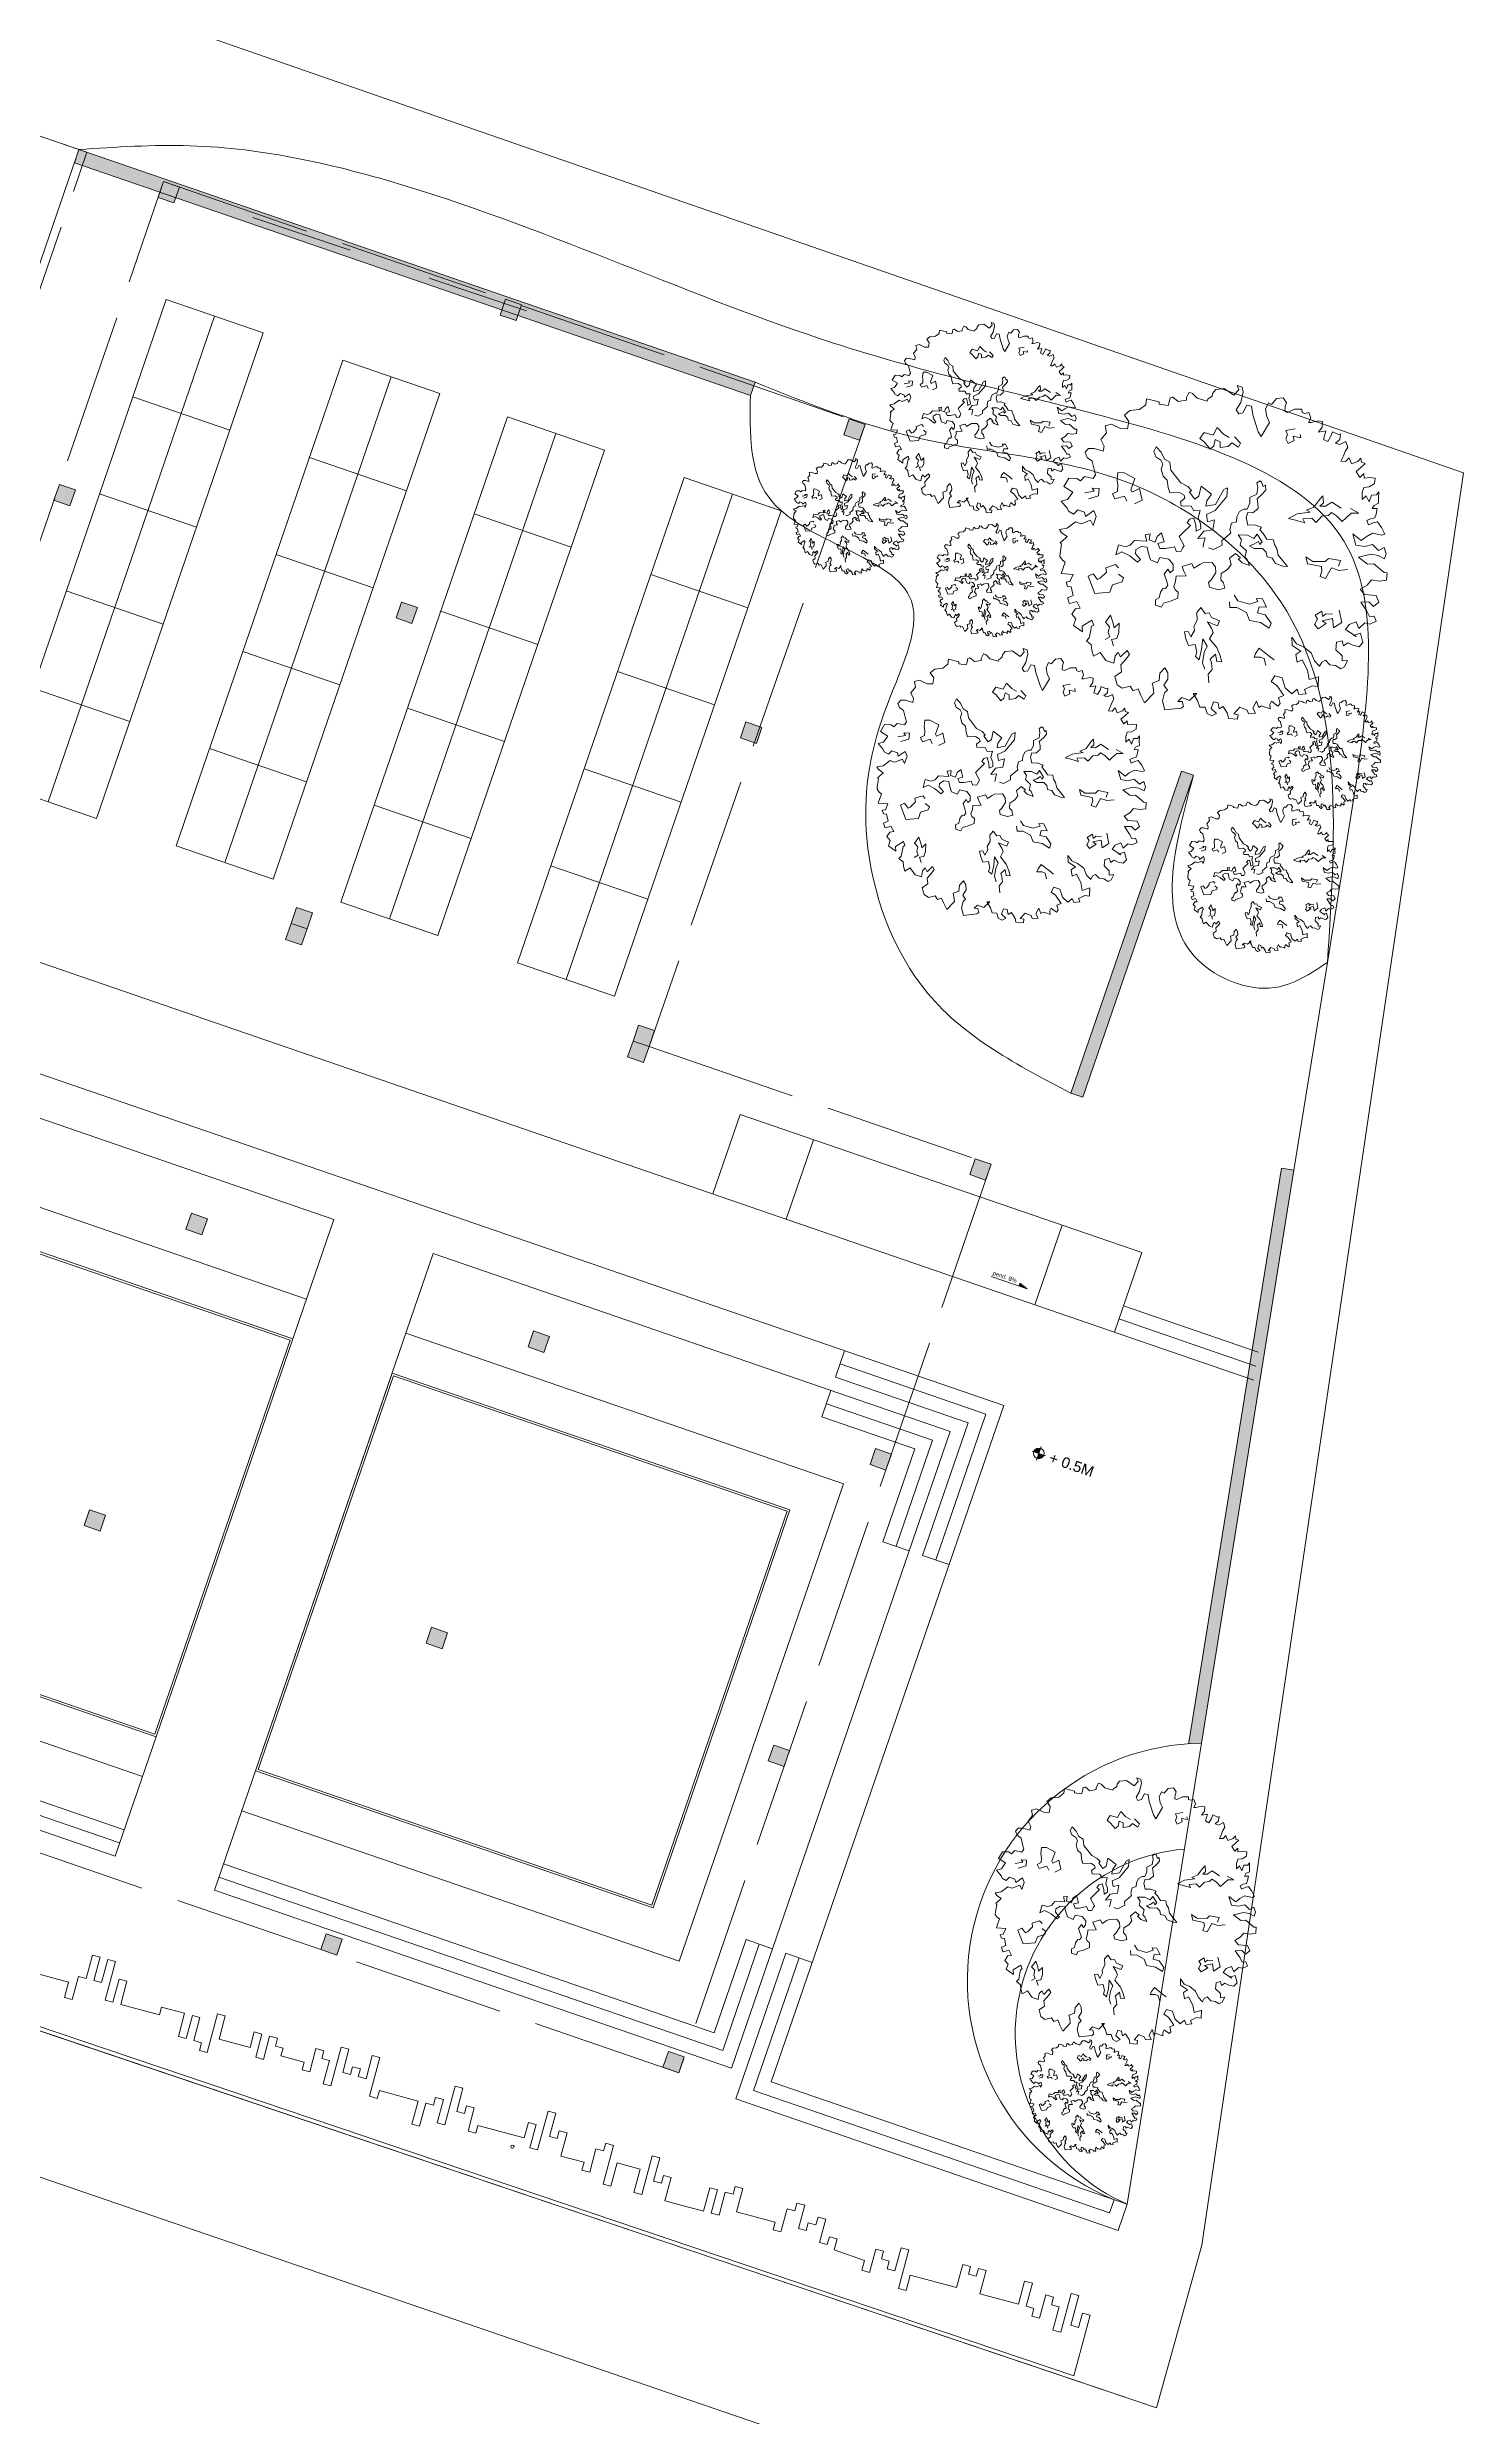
# Model space of a CAD drawing. Header units: metres. Extents: x -48 to 2360, y -1392 to 453.
# Drawn here: x 909.6 to 943.3, y -1297.9 to -1241.6 of the extents above; entities that cross this region are included whole.
import ezdxf
from ezdxf.enums import TextEntityAlignment as Align

# ---------------------------------------------------------------- set-up
doc = ezdxf.new("R2010")
doc.units = ezdxf.units.M
doc.linetypes.add('ACAD_ISO02W100', pattern=[15, 12, -3])
doc.layers.get('0').update_dxf_attribs({"color": 200})
for name, color, linetype, lineweight, transparency in [('caminos', 213, 'Continuous', 9, 0.5), ('JARDINERAS', 93, 'Continuous', 5, 0.4), ('SUELO', 231, 'Continuous', 5, 0.2)]:
    doc.layers.add(name, color=color, linetype=linetype, lineweight=lineweight, transparency=transparency)
for name, color, linetype, lineweight in [('corte3', 215, 'Continuous', 5), ('ESTRUC', 9, 'Continuous', 18), ('MURETE', 31, 'Continuous', 13), ('MUROS', 31, 'Continuous', 9), ('PECES', 121, 'Continuous', 9), ('proyecciones nuevas', 170, 'ACAD_ISO02W100', 13), ('TODO', 210, 'Continuous', 5)]:
    doc.layers.add(name, color=color, linetype=linetype, lineweight=lineweight)
doc.layers.add('Vegetación-h', color=7, linetype='Continuous', lineweight=5, true_color=0x5f7f00, transparency=0.5)
doc.layers.get('ESTRUC').off()
doc.styles.get("Standard").update_dxf_attribs({"font": 'arial.ttf'})

# ---------------------------------------------------------------- blocks, each defined once
blk = doc.blocks.new('pendiente')
at = {"ltscale": 0.5}
blk.add_hatch(color=256, dxfattribs=at).paths.add_polyline_path([(0, 0), (-0.2, 0.067), (-0.2, 0)])
for p, q in [((0, 0), (-0.9, 0)), ((-0.2, 0.067), (-0.2, 0)), ((0, 0), (-0.2, 0.067))]:
    blk.add_line(p, q, dxfattribs=at)
at = {"insert": (-0.887, 0.146), "char_height": 0.09, "width": 0.6233, "attachment_point": 1}
blk.add_mtext('{\\H1.111x;pend.}', dxfattribs=at)
blk.add_attdef('PORCENTAJE', (-0.491, 0.044), '', height=0.1)
blk = doc.blocks.new('S-Nivel Planta')
at = {"ltscale": 0.5}
h = blk.add_hatch(color=256, dxfattribs=at)
h.paths.add_polyline_path([(-0.06, 0), (0, 0), (0, 0.06, 0.414214)])
h.paths.add_polyline_path([(0, -0.06, 0.414214), (0.06, 0), (0, 0)])
for p, q in [((0.08, 0), (-0.08, 0)), ((0, 0.08), (0, -0.08))]:
    blk.add_line(p, q, dxfattribs=at)
blk.add_circle((0, 0), 0.06, dxfattribs=at)
blk.add_attdef('NIVEL_PLANTA', text='', height=0.12).set_placement((0.13, 0), align=Align.MIDDLE_LEFT)
blk = doc.blocks.new('arb29')
at = {"layer": 'Vegetación-h', "linetype": 'Continuous'}
for points in [[(0.195, 1.728), (0.227, 1.806), (0.293, 1.838), (0.346, 1.8), (0.346, 1.755), (0.359, 1.702), (0.392, 1.702), (0.45, 1.76), (0.528, 1.787), (0.541, 1.755), (0.573, 1.755), (0.613, 1.779), (0.652, 1.728), (0.645, 1.675), (0.671, 1.683), (0.743, 1.728), (0.788, 1.734), (0.801, 1.675), (0.783, 1.611), (0.854, 1.649), (0.86, 1.552), (0.913, 1.545), (0.926, 1.611), (0.926, 1.662), (0.998, 1.656), (1.017, 1.67), (1.03, 1.611), (0.998, 1.558), (1.049, 1.558), (1.102, 1.611), (1.141, 1.558), (1.128, 1.505), (1.128, 1.454), (1.121, 1.388), (1.168, 1.401), (1.192, 1.454), (1.24, 1.401), (1.298, 1.447), (1.317, 1.492), (1.336, 1.454), (1.381, 1.454), (1.349, 1.396), (1.317, 1.337), (1.376, 1.29), (1.402, 1.343), (1.421, 1.297), (1.48, 1.324), (1.538, 1.337), (1.551, 1.278), (1.506, 1.225), (1.453, 1.199), (1.453, 1.14), (1.48, 1.069), (1.506, 1.122), (1.559, 1.069), (1.559, 1.148), (1.61, 1.167), (1.623, 1.207), (1.644, 1.135), (1.663, 1.088), (1.623, 1.05), (1.617, 1.01), (1.668, 1.029), (1.676, 0.965), (1.676, 0.925), (1.636, 0.899), (1.604, 0.866), (1.636, 0.827), (1.676, 0.866), (1.716, 0.893), (1.78, 0.848), (1.838, 0.789), (1.812, 0.768), (1.708, 0.755), (1.655, 0.696), (1.617, 0.638), (1.506, 0.677), (1.578, 0.574), (1.676, 0.592), (1.748, 0.638), (1.833, 0.6), (1.878, 0.651), (1.923, 0.592), (1.923, 0.534), (1.846, 0.547), (1.767, 0.534), (1.65, 0.456), (1.767, 0.417), (1.833, 0.443), (1.969, 0.39), (2.001, 0.398), (2.022, 0.318), (1.95, 0.281), (1.865, 0.267), (1.838, 0.196), (1.78, 0.129), (1.846, 0.09), (1.969, 0.124), (2.022, 0.065), (1.982, -0.001), (1.918, 0.031), (1.833, -0.001)], [(1.833, -0.001), (1.929, -0.073), (1.976, -0.118), (2.022, -0.099), (2.061, -0.145), (2.008, -0.196), (1.95, -0.203), (1.91, -0.281), (1.857, -0.222), (1.793, -0.275), (1.774, -0.339), (1.91, -0.373), (1.878, -0.373), (1.942, -0.326), (2.001, -0.411), (1.976, -0.47), (1.905, -0.477), (1.846, -0.47), (1.812, -0.517), (1.78, -0.47), (1.727, -0.504), (1.748, -0.587), (1.833, -0.626), (1.852, -0.679), (1.905, -0.653), (1.897, -0.73), (1.865, -0.764), (1.799, -0.751), (1.74, -0.764), (1.676, -0.73), (1.644, -0.764), (1.636, -0.815), (1.565, -0.778), (1.5, -0.706), (1.402, -0.672), (1.317, -0.666), (1.245, -0.613), (1.277, -0.698), (1.389, -0.725), (1.349, -0.778), (1.389, -0.855), (1.434, -0.81), (1.525, -0.9), (1.578, -0.991), (1.663, -0.927), (1.695, -1.031), (1.631, -1.044), (1.565, -1.11), (1.597, -1.148), (1.525, -1.182), (1.487, -1.135), (1.447, -1.201), (1.357, -1.161), (1.291, -1.071), (1.206, -1.076), (1.192, -1.148), (1.264, -1.169), (1.37, -1.246), (1.323, -1.286), (1.362, -1.345), (1.349, -1.377), (1.264, -1.35), (1.259, -1.39), (1.277, -1.435), (1.232, -1.435), (1.179, -1.435), (1.155, -1.462), (1.109, -1.403), (1.096, -1.488), (1.141, -1.533), (1.07, -1.566), (1.043, -1.533), (0.958, -1.526), (0.919, -1.619), (0.966, -1.611), (0.977, -1.658), (0.881, -1.683), (0.854, -1.637), (0.783, -1.579), (0.75, -1.619), (0.716, -1.56), (0.665, -1.566), (0.665, -1.645), (0.737, -1.677), (0.698, -1.717), (0.639, -1.709), (0.599, -1.651), (0.541, -1.67), (0.495, -1.611), (0.424, -1.552), (0.463, -1.539), (0.41, -1.637), (0.32, -1.637), (0.293, -1.69), (0.339, -1.677), (0.371, -1.722), (0.352, -1.749), (0.189, -1.826), (0.131, -1.741), (0.123, -1.651), (0.144, -1.611), (0.091, -1.573), (0.11, -1.494), (0.085, -1.43), (0.038, -1.39), (0.006, -1.462), (0.025, -1.539), (-0.039, -1.592), (-0.013, -1.632), (0.014, -1.69), (-0.047, -1.826), (-0.111, -1.762), (-0.164, -1.704), (-0.209, -1.741), (-0.255, -1.704), (-0.332, -1.755), (-0.398, -1.736), (-0.451, -1.658), (-0.398, -1.586), (-0.43, -1.515), (-0.398, -1.435), (-0.379, -1.377), (-0.417, -1.345), (-0.462, -1.435), (-0.502, -1.396), (-0.523, -1.443), (-0.51, -1.526), (-0.6, -1.526), (-0.691, -1.462), (-0.744, -1.526), (-0.783, -1.467), (-0.808, -1.416), (-0.874, -1.39), (-0.855, -1.35), (-0.867, -1.265), (-0.874, -1.22), (-0.855, -1.201), (-0.893, -1.156), (-0.972, -1.254), (-0.946, -1.312), (-1.063, -1.278), (-1.063, -1.201), (-1.122, -1.169), (-1.103, -1.097), (-1.057, -1.076), (-1.116, -1.018), (-1.18, -1.063), (-1.188, -1.063), (-1.225, -1.012), (-1.174, -0.967), (-1.225, -0.887), (-1.265, -0.895), (-1.297, -0.855), (-1.259, -0.836), (-1.252, -0.751), (-1.377, -0.783), (-1.377, -0.719), (-1.377, -0.653), (-1.414, -0.64), (-1.454, -0.613), (-1.462, -0.581), (-1.48, -0.477), (-1.499, -0.464), (-1.486, -0.451), (-1.448, -0.379), (-1.52, -0.36), (-1.552, -0.334), (-1.48, -0.294), (-1.414, -0.196), (-1.35, -0.196), (-1.265, -0.124), (-1.22, -0.171), (-1.22, -0.065), (-1.265, -0.014), (-1.331, -0.105), (-1.356, -0.065), (-1.435, -0.065), (-1.462, -0.124), (-1.526, -0.112), (-1.552, -0.086), (-1.637, -0.033), (-1.579, 0.007), (-1.552, 0.103), (-1.664, 0.129), (-1.643, 0.233), (-1.558, 0.26), (-1.513, 0.247), (-1.486, 0.305), (-1.39, 0.318), (-1.377, 0.364), (-1.403, 0.403), (-1.462, 0.494), (-1.526, 0.515), (-1.565, 0.56), (-1.545, 0.613), (-1.486, 0.632), (-1.382, 0.638), (-1.39, 0.691), (-1.448, 0.749), (-1.414, 0.84), (-1.454, 0.906), (-1.395, 0.946), (-1.284, 0.933), (-1.212, 0.957), (-1.225, 1.037), (-1.292, 1.088), (-1.252, 1.154), (-1.154, 1.199), (-1.108, 1.271), (-1.122, 1.337), (-0.978, 1.35), (-0.972, 1.324), (-0.874, 1.343), (-0.874, 1.382), (-0.88, 1.433), (-0.861, 1.447), (-0.855, 1.447), (-0.783, 1.422), (-0.704, 1.467), (-0.712, 1.492), (-0.704, 1.558), (-0.664, 1.558), (-0.6, 1.526), (-0.483, 1.532), (-0.483, 1.552), (-0.451, 1.598), (-0.457, 1.63), (-0.438, 1.683), (-0.353, 1.721), (-0.228, 1.688), (-0.196, 1.76), (-0.228, 1.8), (-0.17, 1.8), (-0.143, 1.755), (-0.13, 1.636), (-0.151, 1.545), (-0.111, 1.513), (-0.071, 1.539), (-0.058, 1.63), (-0.007, 1.636), (0.038, 1.552), (0.157, 1.396), (0.203, 1.356), (0.24, 1.532), (0.189, 1.585), (0.15, 1.656), (0.157, 1.734), (0.195, 1.728)], [(0.528, 1.559), (0.437, 1.507), (0.469, 1.475), (0.469, 1.422), (0.508, 1.382), (0.561, 1.435), (0.535, 1.475), (0.619, 1.487), (0.6, 1.52)], [(-0.124, 1.233), (-0.195, 1.246), (-0.286, 1.291), (-0.3, 1.2), (-0.404, 1.194), (-0.424, 1.115), (-0.365, 1.096), (-0.281, 1.044), (-0.254, 1.089), (-0.261, 1.161), (-0.202, 1.155), (-0.182, 1.096), (-0.104, 1.135), (-0.078, 1.187), (0.007, 1.167), (0.013, 1.214), (-0.072, 1.259)], [(0.059, 0.013), (0.118, 0.013), (0.189, 0.091), (0.17, 0.137), (0.202, 0.189), (0.235, 0.248), (0.215, 0.28), (0.209, 0.352), (0.254, 0.384), (0.241, 0.436), (0.248, 0.502), (0.287, 0.541), (0.32, 0.554), (0.326, 0.626), (0.306, 0.685), (0.365, 0.744), (0.352, 0.815), (0.326, 0.861), (0.352, 0.894), (0.372, 0.887), (0.404, 0.848), (0.424, 0.867), (0.444, 0.822), (0.424, 0.769), (0.385, 0.697), (0.411, 0.652), (0.431, 0.6), (0.392, 0.535), (0.34, 0.522), (0.34, 0.463), (0.385, 0.391), (0.451, 0.418), (0.535, 0.418), (0.528, 0.384), (0.574, 0.359), (0.633, 0.313), (0.705, 0.332), (0.73, 0.286), (0.769, 0.254), (0.809, 0.189), (0.946, 0.104), (0.9, 0.091), (0.809, 0.091), (0.757, 0.137), (0.698, 0.13), (0.672, 0.175), (0.619, 0.202), (0.535, 0.17), (0.476, 0.182), (0.515, 0.215), (0.555, 0.261), (0.58, 0.234), (0.594, 0.268), (0.515, 0.332), (0.496, 0.274), (0.417, 0.286), (0.32, 0.254), (0.372, 0.215), (0.378, 0.157), (0.463, 0.118), (0.469, 0.046), (0.503, 0.032), (0.548, -0.02), (0.463, -0.02), (0.404, 0.007), (0.424, 0.026), (0.359, 0.052), (0.313, -0.02), (0.352, -0.079), (0.333, -0.144), (0.281, -0.209), (0.3, -0.274), (0.34, -0.294), (0.372, -0.346), (0.313, -0.385), (0.209, -0.392), (0.183, -0.346), (0.202, -0.306), (0.222, -0.215), (0.202, -0.163), (0.15, -0.124), (0.052, -0.163), (0.027, -0.19), (-0.02, -0.249), (-0.059, -0.209), (-0.15, -0.274), (-0.118, -0.313), (-0.072, -0.359), (-0.176, -0.399), (-0.163, -0.451), (-0.163, -0.515), (-0.137, -0.542), (-0.098, -0.555), (-0.078, -0.62), (-0.143, -0.678), (-0.209, -0.724), (-0.215, -0.771), (-0.286, -0.771), (-0.306, -0.718), (-0.274, -0.685), (-0.281, -0.62), (-0.267, -0.567), (-0.241, -0.562), (-0.229, -0.522), (-0.261, -0.476), (-0.306, -0.418), (-0.286, -0.353), (-0.248, -0.385), (-0.229, -0.346), (-0.248, -0.288), (-0.313, -0.249), (-0.411, -0.261), (-0.417, -0.326), (-0.502, -0.32), (-0.554, -0.249), (-0.58, -0.202), (-0.646, -0.215), (-0.691, -0.268), (-0.678, -0.313), (-0.606, -0.353), (-0.626, -0.392), (-0.73, -0.353), (-0.828, -0.34), (-0.88, -0.392), (-0.887, -0.281), (-0.808, -0.274), (-0.763, -0.242), (-0.737, -0.177), (-0.606, -0.138), (-0.646, -0.079), (-0.599, -0.052), (-0.587, -0.118), (-0.515, -0.118), (-0.515, -0.052), (-0.483, 0), (-0.424, -0.085), (-0.483, -0.124), (-0.443, -0.17), (-0.385, -0.15), (-0.3, -0.098), (-0.261, -0.144), (-0.215, -0.124), (-0.209, -0.085), (-0.202, -0.052), (-0.286, 0.026), (-0.261, 0.078), (-0.209, 0.182), (-0.254, 0.195), (-0.241, 0.241), (-0.202, 0.268), (-0.156, 0.202), (-0.13, 0.143), (-0.091, 0.182), (-0.111, 0.234), (-0.156, 0.286), (-0.163, 0.372), (-0.229, 0.345), (-0.274, 0.384), (-0.378, 0.352), (-0.397, 0.391), (-0.365, 0.443), (-0.385, 0.47), (-0.443, 0.483), (-0.542, 0.443), (-0.58, 0.495), (-0.613, 0.567), (-0.672, 0.593), (-0.717, 0.658), (-0.717, 0.717), (-0.75, 0.75), (-0.815, 0.769), (-0.855, 0.815), (-0.848, 0.874), (-0.776, 0.835), (-0.717, 0.776), (-0.652, 0.763), (-0.613, 0.685), (-0.463, 0.587), (-0.378, 0.574), (-0.326, 0.547), (-0.339, 0.522), (-0.261, 0.47), (-0.229, 0.515), (-0.241, 0.626), (-0.104, 0.581), (-0.13, 0.495), (-0.118, 0.436), (-0.026, 0.489), (0.007, 0.672), (0.039, 0.704), (0.065, 0.613), (-0.007, 0.424), (-0.084, 0.352), (-0.046, 0.28), (0.02, 0.326), (0.039, 0.215), (-0.052, 0.17), (-0.084, 0.071), (-0.013, 0.104), (-0.007, 0.039), (0, 0)], [(1.291, 0.901), (1.174, 0.933), (1.122, 0.867), (1.063, 0.848), (1.089, 0.894), (1.057, 0.965), (1.037, 0.919), (1.004, 0.815), (0.939, 0.756), (0.985, 0.75), (0.855, 0.685), (0.782, 0.606), (0.861, 0.613), (0.966, 0.62), (0.932, 0.652), (1.024, 0.692), (1.082, 0.665), (1.122, 0.75), (1.187, 0.783), (1.206, 0.822), (1.272, 0.808), (1.35, 0.769), (1.376, 0.815), (1.415, 0.887), (1.494, 0.913), (1.39, 0.933)], [(-0.87, 0.204), (-0.804, 0.27), (-0.87, 0.379), (-0.935, 0.314), (-0.956, 0.336), (-0.956, 0.467), (-1.089, 0.488), (-1.154, 0.467), (-1.132, 0.379), (-1.11, 0.336), (-1.089, 0.27), (-1.132, 0.226), (-1.089, 0.183), (-1.001, 0.248), (-0.956, 0.204)], [(1.472, 0.291), (1.472, 0.357), (1.341, 0.336), (1.319, 0.291), (1.188, 0.248), (1.1, 0.27), (1.144, 0.204), (1.297, 0.226), (1.319, 0.183), (1.319, 0.117), (1.384, 0.117), (1.407, 0.248), (1.494, 0.248), (1.582, 0.291)], [(-1.422, 0.137), (-1.331, 0.189), (-1.363, 0.215), (-1.291, 0.234), (-1.272, 0.157), (-1.363, 0.091)], [(1.585, -0.229), (1.513, -0.249), (1.487, -0.288), (1.461, -0.235), (1.408, -0.301), (1.447, -0.333), (1.435, -0.399), (1.487, -0.431), (1.553, -0.346), (1.501, -0.333), (1.598, -0.274), (1.644, -0.365), (1.709, -0.281), (1.637, -0.163)], [(-0.804, -0.519), (-0.848, -0.496), (-0.935, -0.562), (-0.913, -0.605), (-0.956, -0.693), (-0.979, -0.715), (-1.044, -0.671), (-1.089, -0.715), (-0.956, -0.869), (-0.804, -0.803), (-0.804, -0.715), (-0.717, -0.65), (-0.717, -0.605), (-0.782, -0.584)], [(0.496, -0.385), (0.555, -0.431), (0.685, -0.424), (0.764, -0.365), (0.737, -0.34), (0.802, -0.32), (0.874, -0.392), (0.796, -0.418), (0.802, -0.483), (0.887, -0.476), (0.978, -0.542), (0.978, -0.601), (0.868, -0.574), (0.744, -0.594), (0.685, -0.522), (0.567, -0.503), (0.496, -0.529), (0.469, -0.47)], [(0.548, -1.384), (0.508, -1.298), (0.535, -1.234), (0.503, -1.168), (0.476, -1.136), (0.515, -1.064), (0.555, -1.136), (0.607, -1.123), (0.567, -1.064), (0.503, -0.992), (0.398, -0.927), (0.411, -0.848), (0.378, -0.809), (0.313, -0.757), (0.431, -0.764), (0.437, -0.705), (0.34, -0.698), (0.3, -0.66), (0.261, -0.678), (0.195, -0.633), (0.17, -0.698), (0.202, -0.776), (0.189, -0.855), (0.209, -0.894), (0.195, -0.973), (0.15, -0.927), (0.111, -0.946), (0.15, -1.012), (0.202, -1.07), (0.267, -1.037), (0.313, -1.109), (0.313, -1.161), (0.365, -1.181), (0.352, -1.064), (0.326, -0.953), (0.398, -1.012), (0.392, -1.089), (0.411, -1.2), (0.456, -1.259)], [(-0.685, -1.311), (-0.646, -1.266), (-0.678, -1.227), (-0.685, -1.161), (-0.744, -1.129), (-0.717, -1.037), (-0.665, -1.103), (-0.633, -1.155), (-0.599, -1.089), (-0.567, -1.188), (-0.567, -1.259), (-0.619, -1.286), (-0.574, -1.345)], [(1.144, -0.912), (1.078, -0.89), (0.947, -0.846), (0.926, -0.912), (0.926, -0.956), (0.991, -0.934), (1.034, -0.934), (1.078, -1)]]:
    blk.add_lwpolyline(points, dxfattribs=at)

msp = doc.modelspace()

# ---------------------------------------------------------------- hatches: boundary and pattern name
at = {"layer": 'MUROS', "ltscale": 7, "transparency": 33554687}
h = msp.add_hatch(color=256, dxfattribs=at)
h.dxf.hatch_style = 1
h.paths.add_polyline_path([(910.52, -1244.077), (910.412, -1244.392), (912.256, -1245.026), (912.343, -1244.772), (912.721, -1244.902), (912.634, -1245.156), (920.39, -1247.823), (920.477, -1247.569), (920.856, -1247.699), (920.768, -1247.953), (926.299, -1249.855), (926.407, -1249.54)])
h.paths.add_polyline_path([(910.52, -1244.077), (910.331, -1244.012), (910.223, -1244.327), (910.412, -1244.392)])
h.paths.add_polyline_path([(912.721, -1244.902), (912.343, -1244.772), (912.256, -1245.026), (912.634, -1245.156)], flags=17)
h.paths.add_polyline_path([(912.256, -1245.026), (912.213, -1245.151), (912.591, -1245.281), (912.634, -1245.156)], flags=17)
h.paths.add_polyline_path([(920.822, -1247.798), (920.443, -1247.67), (920.39, -1247.823), (920.768, -1247.953)], flags=17)
h.paths.add_polyline_path([(920.768, -1247.953), (920.39, -1247.823), (920.347, -1247.948), (920.726, -1248.078)], flags=17)
h.paths.add_polyline_path([(920.856, -1247.699), (920.477, -1247.569), (920.443, -1247.67), (920.822, -1247.798)], flags=17)
h.paths.add_polyline_path([(929.025, -1250.544), (928.646, -1250.414), (928.516, -1250.792), (928.895, -1250.922)])
h.paths.add_polyline_path([(908.802, -1249.073), (908.613, -1249.008), (908.548, -1249.197), (908.737, -1249.262)])
h.paths.add_polyline_path([(910.247, -1252.099), (909.869, -1251.969), (909.739, -1252.347), (910.117, -1252.477)])
h.paths.add_polyline_path([(918.381, -1254.896), (918.003, -1254.766), (917.873, -1255.144), (918.251, -1255.274)])
h.paths.add_polyline_path([(926.191, -1257.617), (926.061, -1257.995), (926.439, -1258.125), (926.569, -1257.747)])
h.paths.add_polyline_path([(907.75, -1259.359), (907.372, -1259.229), (907.242, -1259.607), (907.62, -1259.738)])
h.paths.add_polyline_path([(907.62, -1259.738), (907.242, -1259.607), (907.112, -1259.986), (907.49, -1260.116)])
h.paths.add_polyline_path([(905.503, -1258.975), (905.22, -1258.877), (905.122, -1259.161), (904.292, -1261.576), (904.576, -1261.673)])
h.paths.add_polyline_path([(915.885, -1262.156), (915.507, -1262.026), (915.376, -1262.404), (915.755, -1262.534)])
h.paths.add_polyline_path([(915.755, -1262.534), (915.376, -1262.404), (915.246, -1262.783), (915.625, -1262.913)])
h.paths.add_polyline_path([(924.017, -1264.953), (923.639, -1264.823), (923.509, -1265.201), (923.887, -1265.331)])
h.paths.add_polyline_path([(923.887, -1265.331), (923.509, -1265.201), (923.379, -1265.579), (923.757, -1265.709)])
h.paths.add_polyline_path([(932.02, -1268.127), (931.642, -1267.997), (931.512, -1268.375), (931.89, -1268.506)])
h.paths.add_polyline_path([(939.219, -1268.271), (938.923, -1268.223), (936.723, -1281.869), (936.718, -1281.901, -0.013574), (937.024, -1281.889)])
h.paths.add_polyline_path([(936.833, -1258.882), (936.549, -1258.784), (933.917, -1266.437), (934.201, -1266.535)])
h.paths.add_polyline_path([(902.461, -1267.822), (902.178, -1267.724), (900.877, -1271.507), (901.161, -1271.605)])
h.paths.add_polyline_path([(905.251, -1266.627), (904.873, -1266.497), (904.743, -1266.875), (905.121, -1267.006)])
h.paths.add_polyline_path([(913.386, -1269.424), (913.007, -1269.294), (912.877, -1269.672), (913.256, -1269.803)])
h.paths.add_polyline_path([(902.829, -1273.671), (902.451, -1273.541), (902.321, -1273.919), (902.699, -1274.049)])
h.paths.add_polyline_path([(910.964, -1276.468), (910.585, -1276.338), (910.455, -1276.716), (910.834, -1276.846)])
h.paths.add_polyline_path([(900.326, -1280.953), (899.947, -1280.823), (899.817, -1281.201), (900.196, -1281.331)])
h.paths.add_polyline_path([(908.46, -1283.75), (908.082, -1283.62), (907.952, -1283.998), (908.33, -1284.128)])
h.paths.add_polyline_path([(916.593, -1286.546), (916.214, -1286.416), (916.084, -1286.794), (916.463, -1286.924)])
h.paths.add_polyline_path([(919.096, -1279.264), (918.718, -1279.134), (918.588, -1279.513), (918.966, -1279.643)])
h.paths.add_polyline_path([(927.229, -1282.061), (926.851, -1281.931), (926.721, -1282.309), (927.099, -1282.439)])
h.paths.add_polyline_path([(924.725, -1289.342), (924.347, -1289.212), (924.217, -1289.591), (924.595, -1289.721)])
h.paths.add_polyline_path([(929.651, -1275.017), (929.273, -1274.887), (929.143, -1275.265), (929.521, -1275.395)])
h.paths.add_polyline_path([(921.518, -1272.221), (921.14, -1272.091), (921.01, -1272.469), (921.388, -1272.599)])
h.paths.add_polyline_path([(888.308, -1276.385), (888.21, -1276.669), (890.385, -1277.417), (890.483, -1277.133)])
h.paths.add_polyline_path([(878.384, -1272.338), (878.313, -1272.314), (878.313, -1272.314), (878.23, -1272.285), (877.944, -1273.139), (878.092, -1273.19)])
h.paths.add_polyline_path([(878.23, -1272.285), (878.172, -1272.265), (878.101, -1272.241), (877.857, -1272.95), (877.808, -1273.092), (877.944, -1273.139)])
h.paths.add_polyline_path([(874.689, -1271.861), (874.64, -1272.003), (877.808, -1273.092), (877.857, -1272.95)])
h.paths.add_polyline_path([(878.758, -1271.251), (878.595, -1271.195), (878.547, -1271.337), (878.709, -1271.393)])
h.paths.add_polyline_path([(878.595, -1271.195), (878.475, -1271.153), (878.426, -1271.295), (878.547, -1271.337)])
h.paths.add_polyline_path([(879.74, -1267.769), (879.649, -1267.738), (879.648, -1267.74), (878.475, -1271.153), (878.595, -1271.195)])
h.paths.add_polyline_path([(879.933, -1267.836), (879.81, -1267.793), (878.635, -1271.209), (878.758, -1271.251)])
h.paths.add_polyline_path([(879.981, -1267.695), (879.787, -1267.629), (879.74, -1267.769), (879.933, -1267.836)])
h.paths.add_polyline_path([(879.787, -1267.629), (879.697, -1267.598), (879.649, -1267.738), (879.74, -1267.769)])
h.paths.add_polyline_path([(881.164, -1264.253), (881.094, -1264.229), (881.094, -1264.229), (880.952, -1264.18), (880.941, -1264.176), (880.656, -1265.03), (880.872, -1265.104)])
h.paths.add_polyline_path([(880.941, -1264.176), (880.881, -1264.156), (880.637, -1264.865), (880.588, -1265.007), (880.656, -1265.03)])
h.paths.add_polyline_path([(881.977, -1261.889), (881.734, -1261.805), (881.576, -1262.28), (881.815, -1262.362)])
h.paths.add_polyline_path([(881.734, -1261.805), (881.694, -1261.791), (881.58, -1262.122), (881.531, -1262.264), (881.576, -1262.28)])

# ---------------------------------------------------------------- linework, layer by layer
at = {"layer": 'caminos', "ltscale": 7, "transparency": 33554559}
for p, q in [((927.801, -1267.544), (927.15, -1269.435)), ((933.061, -1271.468), (933.711, -1269.576))]:
    msp.add_line(p, q, dxfattribs=at)
for points in [[(890.661, -1237.248), (910.331, -1244.012)], [(905.337, -1258.537), (910.266, -1244.201)], [(940.015, -1263.334), (939.219, -1268.271)]]:
    msp.add_lwpolyline(points, dxfattribs=at)
at = {"layer": 'JARDINERAS', "transparency": 33554585}
for p, q in [((914.713, -1248.371), (912.405, -1247.579)), ((913.559, -1247.975), (909.599, -1259.514)), ((914.713, -1248.371), (910.753, -1259.91)), ((917.759, -1249.416), (913.798, -1260.955)), ((918.913, -1249.812), (916.605, -1249.02)), ((913.921, -1250.679), (911.613, -1249.887)), ((918.913, -1249.812), (914.952, -1261.351)), ((922.828, -1251.156), (920.52, -1250.364)), ((921.674, -1250.76), (917.714, -1262.299)), ((922.828, -1251.156), (918.868, -1262.695)), ((918.121, -1252.12), (915.813, -1251.328)), ((913.129, -1252.986), (910.821, -1252.194)), ((925.874, -1252.201), (921.914, -1263.74)), ((927.028, -1252.597), (924.72, -1251.805)), ((922.036, -1253.464), (919.728, -1252.672)), ((927.028, -1252.597), (923.068, -1264.137)), ((917.329, -1254.428), (915.021, -1253.636)), ((912.337, -1255.294), (910.029, -1254.502)), ((926.236, -1254.905), (923.928, -1254.113)), ((921.244, -1255.772), (918.936, -1254.98)), ((916.536, -1256.736), (914.229, -1255.944)), ((911.545, -1257.602), (909.237, -1256.81)), ((925.444, -1257.213), (923.136, -1256.421)), ((920.452, -1258.079), (918.144, -1257.287)), ((915.744, -1259.043), (913.437, -1258.251)), ((924.652, -1259.521), (922.344, -1258.729)), ((919.66, -1260.387), (917.352, -1259.595)), ((923.86, -1261.829), (921.552, -1261.037))]:
    msp.add_line(p, q, dxfattribs=at)
at = {"layer": 'JARDINERAS', "ltscale": 7, "transparency": 33554585}
for p, q in [((940.711, -1259.015), (940.015, -1263.334)), ((937.024, -1281.889), (935.258, -1292.846))]:
    msp.add_line(p, q, dxfattribs=at)
at = {"layer": 'JARDINERAS', "transparency": 33554559}
msp.add_line((933.964, -1297.012), (933.964, -1297.012), dxfattribs=at)
at = {"layer": 'JARDINERAS', "transparency": 33554585, "elevation": 6.287}
for points in [[(914.467, -1245.628), (916.78, -1246.407)], [(918.663, -1247.071), (920.976, -1247.849)]]:
    msp.add_lwpolyline(points, dxfattribs=at)
at = {"layer": 'JARDINERAS', "transparency": 33554585}
for points in [[(910.753, -1259.91), (908.445, -1259.118), (912.405, -1247.579)], [(914.952, -1261.351), (912.645, -1260.559), (916.605, -1249.02)], [(918.868, -1262.695), (916.56, -1261.903), (920.52, -1250.364)], [(923.068, -1264.137), (920.76, -1263.344), (924.72, -1251.805)]]:
    msp.add_lwpolyline(points, dxfattribs=at)
at = {"layer": 'JARDINERAS', "ltscale": 7, "transparency": 33554687}
msp.add_lwpolyline([(911.84, -1282.679), (901.438, -1279.102), (905.34, -1267.754), (915.742, -1271.331)], dxfattribs=at)
at = {"layer": 'JARDINERAS', "transparency": 33554687}
msp.add_lwpolyline([(918.106, -1272.144), (928.508, -1275.721), (924.606, -1287.069), (914.204, -1283.492)], dxfattribs=at)
at = {"layer": 'JARDINERAS', "transparency": 33554559, "flags": 128}
for points in [[(910.505, -1287.48), (910.651, -1286.928)], [(910.651, -1286.928), (910.835, -1286.977)], [(910.835, -1286.977), (910.688, -1287.529)], [(910.872, -1287.579), (911.018, -1287.027)], [(911.202, -1287.076), (910.957, -1287.996)], [(911.018, -1287.027), (911.202, -1287.076)], [(909.352, -1287.367), (910.087, -1287.565)], [(910.087, -1287.565), (909.988, -1287.932)], [(910.172, -1287.982), (910.321, -1287.43)], [(910.321, -1287.43), (910.505, -1287.48)], [(910.688, -1287.529), (910.872, -1287.579)], [(911.141, -1288.045), (911.289, -1287.494)], [(911.289, -1287.494), (911.473, -1287.543)], [(911.473, -1287.543), (911.325, -1288.095)], [(909.988, -1287.932), (910.172, -1287.982)], [(910.957, -1287.996), (911.141, -1288.045)], [(911.325, -1288.095), (912.244, -1288.342)], [(912.244, -1288.342), (912.294, -1288.158)], [(912.294, -1288.158), (912.845, -1288.307)], [(912.845, -1288.307), (912.697, -1288.858)], [(912.88, -1288.908), (913.029, -1288.356)], [(913.029, -1288.356), (913.21, -1288.405)], [(913.382, -1289.24), (913.63, -1288.321)], [(913.63, -1288.321), (913.811, -1288.37)], [(912.697, -1288.858), (912.88, -1288.908)], [(913.21, -1288.405), (913.064, -1288.957)], [(913.811, -1288.37), (913.665, -1288.922)], [(913.665, -1288.922), (914.401, -1289.12)], [(914.401, -1289.12), (914.5, -1288.752)], [(914.5, -1288.752), (914.683, -1288.802)], [(914.683, -1288.802), (914.535, -1289.353)], [(914.719, -1289.403), (914.867, -1288.851)], [(914.867, -1288.851), (915.051, -1288.901)], [(915.051, -1288.901), (915.002, -1289.085)], [(913.064, -1288.957), (913.248, -1289.007)], [(913.248, -1289.007), (913.199, -1289.191)], [(913.199, -1289.191), (913.382, -1289.24)], [(914.535, -1289.353), (914.719, -1289.403)], [(915.002, -1289.085), (915.186, -1289.134)], [(915.186, -1289.134), (915.136, -1289.318)], [(915.136, -1289.318), (915.688, -1289.467)], [(915.688, -1289.467), (915.638, -1289.65)], [(915.822, -1289.7), (915.968, -1289.148)], [(915.968, -1289.148), (916.154, -1289.198)], [(916.154, -1289.198), (916.105, -1289.382)], [(916.105, -1289.382), (916.289, -1289.431)], [(916.289, -1289.431), (916.14, -1289.983)], [(916.324, -1290.032), (916.571, -1289.113)], [(916.571, -1289.113), (916.753, -1289.162)], [(916.753, -1289.162), (916.607, -1289.714)], [(917.158, -1289.862), (917.307, -1289.311)], [(917.488, -1289.36), (917.243, -1290.28)], [(917.307, -1289.311), (917.488, -1289.36)], [(915.638, -1289.65), (915.822, -1289.7)], [(916.14, -1289.983), (916.324, -1290.032)], [(916.607, -1289.714), (916.791, -1289.763)], [(916.791, -1289.763), (916.84, -1289.58)], [(916.84, -1289.58), (917.024, -1289.629)], [(917.024, -1289.629), (916.974, -1289.813)], [(916.974, -1289.813), (917.158, -1289.862)], [(919.032, -1290.958), (919.28, -1290.039)], [(919.28, -1290.039), (919.461, -1290.088)], [(917.243, -1290.28), (917.427, -1290.329)], [(917.427, -1290.329), (917.476, -1290.145)], [(917.476, -1290.145), (918.396, -1290.393)], [(918.396, -1290.393), (918.247, -1290.944)], [(918.431, -1290.994), (918.58, -1290.442)], [(918.58, -1290.442), (918.763, -1290.492)], [(918.763, -1290.492), (918.813, -1290.308)], [(918.813, -1290.308), (918.997, -1290.357)], [(918.997, -1290.357), (918.848, -1290.909)], [(919.461, -1290.088), (919.315, -1290.64)], [(919.499, -1290.69), (919.548, -1290.506)], [(919.548, -1290.506), (919.732, -1290.555)], [(919.732, -1290.555), (919.584, -1291.107)], [(918.247, -1290.944), (918.431, -1290.994)], [(918.848, -1290.909), (919.032, -1290.958)], [(919.315, -1290.64), (919.499, -1290.69)], [(919.584, -1291.107), (919.767, -1291.156)], [(919.767, -1291.156), (919.817, -1290.972)], [(919.817, -1290.972), (920.92, -1291.269)], [(920.92, -1291.269), (921.019, -1290.902)], [(921.019, -1290.902), (921.203, -1290.951)], [(921.203, -1290.951), (921.054, -1291.503)], [(921.238, -1291.552), (921.486, -1290.633)], [(921.486, -1290.633), (921.669, -1290.683)], [(921.669, -1290.683), (921.521, -1291.234)], [(921.705, -1291.284), (921.754, -1291.1)], [(921.754, -1291.1), (921.938, -1291.149)], [(921.938, -1291.149), (921.79, -1291.701)], [(921.054, -1291.503), (921.238, -1291.552)], [(921.521, -1291.234), (921.705, -1291.284)], [(921.79, -1291.701), (922.341, -1291.849)], [(922.476, -1292.083), (922.624, -1291.531)], [(922.624, -1291.531), (922.808, -1291.58)], [(923.041, -1291.446), (922.794, -1292.365)], [(922.808, -1291.58), (922.857, -1291.397)], [(922.857, -1291.397), (923.041, -1291.446)], [(923.713, -1292.613), (923.96, -1291.694)], [(922.341, -1291.849), (922.292, -1292.033)], [(922.292, -1292.033), (922.476, -1292.083)], [(922.978, -1292.415), (923.126, -1291.863)], [(923.126, -1291.863), (923.678, -1292.012)], [(923.678, -1292.012), (923.529, -1292.563)], [(924.144, -1291.743), (923.996, -1292.295)], [(923.996, -1292.295), (924.18, -1292.344)], [(924.18, -1292.344), (924.229, -1292.16)], [(924.413, -1292.21), (924.264, -1292.761)], [(922.794, -1292.365), (922.978, -1292.415)], [(923.529, -1292.563), (923.713, -1292.613)], [(924.264, -1292.761), (925.184, -1293.009)], [(925.184, -1293.009), (925.332, -1292.457)], [(925.332, -1292.457), (925.516, -1292.507)], [(925.516, -1292.507), (925.368, -1293.058)], [(925.551, -1293.108), (925.7, -1292.556)], [(925.7, -1292.556), (925.884, -1292.606)], [(925.884, -1292.606), (925.933, -1292.422)], [(925.933, -1292.422), (926.117, -1292.471)], [(926.117, -1292.471), (925.969, -1293.023)], [(927.354, -1293.002), (927.404, -1292.818)], [(927.404, -1292.818), (927.588, -1292.867)], [(925.368, -1293.058), (925.551, -1293.108)], [(925.969, -1293.023), (926.888, -1293.27)], [(926.888, -1293.27), (926.838, -1293.454)], [(927.022, -1293.504), (927.171, -1292.952)], [(927.171, -1292.952), (927.354, -1293.002)], [(927.588, -1292.867), (927.439, -1293.419)], [(927.439, -1293.419), (927.623, -1293.468)], [(927.623, -1293.468), (927.673, -1293.284)], [(927.673, -1293.284), (927.856, -1293.334)], [(927.856, -1293.334), (927.906, -1293.15)], [(927.906, -1293.15), (928.09, -1293.2)], [(928.09, -1293.2), (927.941, -1293.751)], [(926.838, -1293.454), (927.022, -1293.504)], [(927.941, -1293.751), (928.125, -1293.801)], [(928.125, -1293.801), (928.175, -1293.617)], [(928.175, -1293.617), (928.359, -1293.666)], [(928.359, -1293.666), (928.288, -1293.927)], [(928.288, -1293.927), (929.009, -1294.181)], [(929.129, -1294.465), (929.278, -1293.914)], [(929.278, -1293.914), (929.462, -1293.963)], [(929.462, -1293.963), (929.412, -1294.147)], [(929.73, -1294.43), (929.879, -1293.878)], [(930.063, -1293.928), (929.815, -1294.847)], [(929.879, -1293.878), (930.063, -1293.928)], [(929.009, -1294.181), (928.945, -1294.416)], [(928.945, -1294.416), (929.129, -1294.465)], [(929.412, -1294.147), (929.596, -1294.197)], [(929.596, -1294.197), (929.546, -1294.38)], [(929.546, -1294.38), (929.73, -1294.43)], [(929.999, -1294.897), (930.098, -1294.529)], [(930.098, -1294.529), (931.201, -1294.826)], [(931.201, -1294.826), (931.349, -1294.274)], [(931.533, -1294.324), (931.484, -1294.508)], [(931.484, -1294.508), (931.668, -1294.557)], [(931.668, -1294.557), (931.717, -1294.373)], [(931.717, -1294.373), (931.901, -1294.423)], [(931.901, -1294.423), (931.753, -1294.974)], [(929.815, -1294.847), (929.999, -1294.897)], [(931.753, -1294.974), (932.672, -1295.222)], [(932.672, -1295.222), (932.818, -1294.67)], [(932.818, -1294.67), (933.002, -1294.719)], [(933.002, -1294.719), (932.856, -1295.271)], [(933.174, -1295.554), (933.32, -1295.002)], [(933.32, -1295.002), (933.504, -1295.051)], [(933.504, -1295.051), (933.457, -1295.236)], [(933.676, -1295.886), (933.923, -1294.967)], [(934.107, -1295.017), (933.919, -1295.716)], [(933.923, -1294.967), (934.107, -1295.017)], [(932.856, -1295.271), (933.039, -1295.321)], [(933.039, -1295.321), (932.99, -1295.505)], [(932.99, -1295.505), (933.174, -1295.554)], [(933.457, -1295.236), (933.64, -1295.285)], [(933.64, -1295.285), (933.492, -1295.837)], [(934.376, -1295.483), (933.989, -1296.92)], [(934.101, -1295.773), (934.192, -1295.434)], [(934.192, -1295.434), (934.376, -1295.483)], [(933.492, -1295.837), (933.676, -1295.886)], [(933.919, -1295.716), (934.101, -1295.773)], [(933.964, -1297.012), (933.964, -1297.012)], [(933.964, -1297.012), (933.964, -1297.012)]]:
    msp.add_lwpolyline(points, dxfattribs=at)
at = {"layer": 'JARDINERAS', "transparency": 33554687, "flags": 128}
for points in [[(923.96, -1291.694), (924.144, -1291.743)], [(924.229, -1292.16), (924.413, -1292.21)], [(931.349, -1294.274), (931.533, -1294.324)]]:
    msp.add_lwpolyline(points, dxfattribs=at)
at = {"layer": 'JARDINERAS', "ltscale": 7, "transparency": 33554585}
msp.add_arc((937.004, -1288.796), 4.41, 95.0113, 246.674, dxfattribs=at)
at = {"layer": 'JARDINERAS', "transparency": 33554559}
msp.add_ellipse((920.639, -1291.477), major_axis=(-0.027, 0.0269), ratio=1, start_param=3.926991, end_param=10.210176, dxfattribs=at)
at = {"layer": 'JARDINERAS', "transparency": 33554585}
msp.add_spline([(910.331, -1244.012), (912.975, -1243.922), (918.116, -1244.881), (928.274, -1248.611), (934.504, -1250.301), (940.412, -1253.324), (940.711, -1259.015)], degree=3, dxfattribs=at)
at = {"layer": 'JARDINERAS', "ltscale": 7, "transparency": 33554585}
for points in [[(926.299, -1249.855), (926.732, -1252.276), (930.124, -1254.74), (929.481, -1257.397), (929.065, -1260.378), (930.518, -1264.069), (933.917, -1266.437)], [(926.407, -1249.54), (930.246, -1250.859), (935.272, -1251.925), (938.754, -1254.537), (940.015, -1263.334)], [(936.833, -1258.882), (936.944, -1263.276), (938.753, -1263.931), (940.015, -1263.334)]]:
    msp.add_spline(points, degree=3, dxfattribs=at)
at = {"layer": 'MURETE', "ltscale": 7, "transparency": 33554687}
msp.add_lwpolyline([(936.549, -1258.784), (936.833, -1258.882)], dxfattribs=at)
at = {"layer": 'MUROS', "ltscale": 7, "transparency": 33554687}
for p, q in [((926.299, -1249.855), (910.223, -1244.327)), ((910.331, -1244.012), (926.407, -1249.54)), ((926.407, -1249.54), (926.299, -1249.855)), ((938.923, -1268.223), (936.723, -1281.869))]:
    msp.add_line(p, q, dxfattribs=at)
at = {"layer": 'MUROS', "transparency": 33554687}
msp.add_line((934.201, -1266.535), (936.833, -1258.882), dxfattribs=at)
at = {"layer": 'MUROS', "ltscale": 7, "transparency": 33554687}
for points in [[(910.331, -1244.012), (910.223, -1244.327)], [(933.917, -1266.437), (934.201, -1266.535)], [(939.219, -1268.271), (937.024, -1281.889)], [(938.923, -1268.223), (939.219, -1268.271)], [(936.723, -1281.869), (936.718, -1281.9)], [(936.871, -1281.892), (937.024, -1281.889)]]:
    msp.add_lwpolyline(points, dxfattribs=at)
at = {"layer": 'MUROS', "transparency": 33554687}
for points in [[(912.343, -1244.772), (912.213, -1245.151), (912.591, -1245.281), (912.721, -1244.902)], [(920.477, -1247.569), (920.347, -1247.948), (920.726, -1248.078), (920.856, -1247.699)], [(928.646, -1250.414), (928.516, -1250.792), (928.895, -1250.922), (929.025, -1250.544)], [(909.869, -1251.969), (909.739, -1252.347), (910.117, -1252.477), (910.247, -1252.099)], [(918.003, -1254.766), (917.873, -1255.144), (918.251, -1255.274), (918.381, -1254.896)], [(926.191, -1257.617), (926.061, -1257.995), (926.439, -1258.125), (926.569, -1257.747)], [(915.376, -1262.404), (915.246, -1262.783), (915.625, -1262.913), (915.755, -1262.534)], [(915.507, -1262.026), (915.376, -1262.404), (915.755, -1262.534), (915.885, -1262.156)], [(923.509, -1265.201), (923.379, -1265.579), (923.757, -1265.709), (923.887, -1265.331)], [(923.639, -1264.823), (923.509, -1265.201), (923.887, -1265.331), (924.017, -1264.953)], [(931.642, -1267.997), (931.512, -1268.375), (931.89, -1268.506), (932.02, -1268.127)], [(913.007, -1269.294), (912.877, -1269.672), (913.256, -1269.803), (913.386, -1269.424)], [(921.14, -1272.091), (921.01, -1272.469), (921.388, -1272.599), (921.518, -1272.221)], [(929.273, -1274.887), (929.143, -1275.265), (929.521, -1275.395), (929.651, -1275.017)], [(910.585, -1276.338), (910.455, -1276.716), (910.834, -1276.846), (910.964, -1276.468)], [(918.718, -1279.134), (918.588, -1279.513), (918.966, -1279.643), (919.096, -1279.264)], [(926.851, -1281.931), (926.721, -1282.309), (927.099, -1282.439), (927.229, -1282.061)], [(916.214, -1286.416), (916.084, -1286.794), (916.463, -1286.924), (916.593, -1286.546)], [(924.347, -1289.212), (924.217, -1289.591), (924.595, -1289.721), (924.725, -1289.342)]]:
    msp.add_lwpolyline(points, close=True, dxfattribs=at)
msp.add_lwpolyline([(936.549, -1258.784), (933.917, -1266.437)], dxfattribs=at)
at = {"layer": 'PECES', "ltscale": 7, "transparency": 33554687}
msp.add_lwpolyline([(912.165, -1281.733), (902.709, -1278.482), (905.96, -1269.025), (915.417, -1272.277)], dxfattribs=at)
msp.add_lwpolyline([(912.134, -1281.67), (902.772, -1278.451), (905.991, -1269.089), (915.353, -1272.308)], close=True, dxfattribs=at)
at = {"layer": 'PECES', "transparency": 33554687}
for points in [[(917.781, -1273.09), (927.238, -1276.341), (923.986, -1285.798), (914.529, -1282.546)], [(917.812, -1273.153), (927.174, -1276.372), (923.955, -1285.734), (914.593, -1282.515)]]:
    msp.add_lwpolyline(points, close=True, dxfattribs=at)
at = {"layer": 'proyecciones nuevas', "ltscale": 0.3, "transparency": 33554559}
msp.add_lwpolyline([(890.472, -1237.183), (888.689, -1242.369), (908.737, -1249.262), (910.52, -1244.077)], close=True, dxfattribs=at)
at = {"layer": 'proyecciones nuevas', "ltscale": 0.3, "transparency": 33554687}
msp.add_lwpolyline([(912.343, -1244.772), (929.025, -1250.544), (923.887, -1265.331), (932.02, -1268.127), (924.595, -1289.721), (899.817, -1281.201)], close=True, dxfattribs=at)
at = {"layer": 'SUELO', "transparency": 33554636}
for p, q in [((932.321, -1273.859), (903.478, -1263.942)), ((904.099, -1265.213), (916.392, -1269.44)), ((918.756, -1270.253), (931.05, -1274.48)), ((932.321, -1273.859), (926.793, -1289.935)), ((931.05, -1274.48), (925.847, -1289.61)), ((926.194, -1286.557), (925.433, -1288.77)), ((926.509, -1286.665), (925.641, -1289.19))]:
    msp.add_line(p, q, dxfattribs=at)
at = {"layer": 'SUELO', "transparency": 33554687}
for p, q in [((926.194, -1286.557), (926.823, -1286.773)), ((927.139, -1286.882), (927.769, -1287.098))]:
    msp.add_line(p, q, dxfattribs=at)
at = {"layer": 'SUELO', "ltscale": 7, "transparency": 33554636}
for points in [[(938.264, -1273.257), (904.292, -1261.576)], [(935.602, -1270.227), (926.051, -1266.942), (925.401, -1268.834)], [(935.602, -1270.227), (934.952, -1272.118)], [(935.059, -1271.806), (938.317, -1272.926)], [(935.166, -1271.494), (938.37, -1272.595)]]:
    msp.add_lwpolyline(points, dxfattribs=at)
at = {"layer": 'SUELO', "transparency": 33554636}
for points in [[(911.19, -1284.57), (916.392, -1269.44)], [(913.554, -1285.383), (918.756, -1270.253)], [(928.321, -1273.189), (928.538, -1272.559)], [(931.896, -1274.066), (928.43, -1272.874)], [(927.996, -1274.134), (928.213, -1273.504)], [(931.473, -1274.273), (928.321, -1273.189)], [(930.204, -1274.893), (927.996, -1274.134)], [(930.627, -1274.686), (928.105, -1273.819)], [(931.473, -1274.273), (930.389, -1277.425)], [(931.896, -1274.066), (930.704, -1277.533)], [(930.627, -1274.686), (929.76, -1277.208)], [(930.204, -1274.893), (929.445, -1277.1)], [(929.445, -1277.1), (930.075, -1277.317)], [(930.389, -1277.425), (931.02, -1277.642)], [(911.19, -1284.57), (898.896, -1280.343)], [(899.317, -1280.139), (911.297, -1284.258)], [(899.74, -1279.935), (911.404, -1283.946)], [(913.768, -1284.759), (925.433, -1288.77)], [(925.847, -1289.61), (913.554, -1285.383)], [(913.661, -1285.071), (925.641, -1289.19)], [(927.139, -1286.882), (925.949, -1290.343), (935.043, -1293.47)], [(927.454, -1286.99), (926.371, -1290.139), (934.835, -1293.05)], [(926.793, -1289.935), (935.258, -1292.846)]]:
    msp.add_lwpolyline(points, dxfattribs=at)
at = {"layer": 'SUELO', "ltscale": 7, "transparency": 33554687}
for points in [[(934.835, -1293.05), (934.943, -1292.738)], [(935.258, -1292.846), (935.043, -1293.47)]]:
    msp.add_lwpolyline(points, dxfattribs=at)
at = {"layer": 'SUELO', "ltscale": 7, "transparency": 33554636}
msp.add_arc((937.094, -1287.526), 5.638, 90.7136, 247.5675, dxfattribs=at)
at = {"layer": 'TODO', "ltscale": 7, "transparency": 33554687}
for p, q in [((943.256, -1251.699), (832.27, -1213.162)), ((935.953, -1297.682), (837.316, -1264.407)), ((937.034, -1293.818), (935.953, -1297.682))]:
    msp.add_line(p, q, dxfattribs=at)
at = {"layer": 'TODO', "transparency": 33554687}
for p, q in [((933.964, -1297.012), (935.953, -1297.682)), ((935.953, -1297.682), (933.964, -1297.012))]:
    msp.add_line(p, q, dxfattribs=at)
at = {"layer": 'TODO', "ltscale": 7, "transparency": 33554687}
msp.add_lwpolyline([(937.034, -1293.818), (943.256, -1251.699)], dxfattribs=at)
at = {"layer": 'TODO', "transparency": 33554687, "flags": 128}
for points in [[(926.597, -1390.765), (933.25, -1322.584), (936.148, -1301.374), (817.517, -1260.683)], [(933.964, -1297.012), (898.913, -1285.187)], [(933.964, -1297.012), (898.913, -1285.187)], [(898.944, -1285.097), (933.989, -1296.92)], [(935.953, -1297.682), (933.964, -1297.012)]]:
    msp.add_lwpolyline(points, dxfattribs=at)

# ---------------------------------------------------------------- block references
at = {"layer": 'corte3', "transparency": 33554687, "rotation": 341.0245459803515}
msp.add_blockref('pendiente', (932.874, -1271.086), dxfattribs=at).add_auto_attribs({'PORCENTAJE': '8%'})
at = {"layer": 'corte3', "transparency": 33554687, "xscale": 2.117906149620211, "yscale": 2.117906149620211, "zscale": 2.117906149620211, "rotation": 341.0245459803515}
msp.add_blockref('S-Nivel Planta', (933.155, -1275), dxfattribs=at).add_auto_attribs({'NIVEL_PLANTA': '+ 0.5M'})
at = {"layer": 'ESTRUC', "transparency": 33554687, "rotation": 340.8517009809033}
for p, xscale, yscale, zscale in [((931.56, -1250.315), 1.234941502034135, 1.234941502034135, 1.234941502034135), ((937.061, -1253.464), 2.164549413702554, 2.164549413702554, 2.164549413702554), ((928.51, -1252.697), 0.7545115026069346, 0.7545115026069346, 0.7545115026069346), ((931.866, -1254.206), 0.7358080969932256, 0.7358080969932256, 0.7358080969932256), ((932.112, -1259.031), 1.780749423520142, 1.780749423520142, 1.780749423520142), ((939.795, -1258.311), 0.7358080969932256, 0.7358080969932256, 0.7358080969932256), ((934.837, -1285.78), 1.726555571157643, 1.726555571157643, 1.726555571157643), ((934.089, -1290.241), 0.7358080969932256, 0.7358080969932256, 0.7358080969932256)]:
    msp.add_blockref('arb29', p, dxfattribs=dict(at, xscale=xscale, yscale=yscale, zscale=zscale))
msp.add_blockref('arb29', (938.27, -1261.219), dxfattribs=at)

doc.saveas('drawing.dxf')
